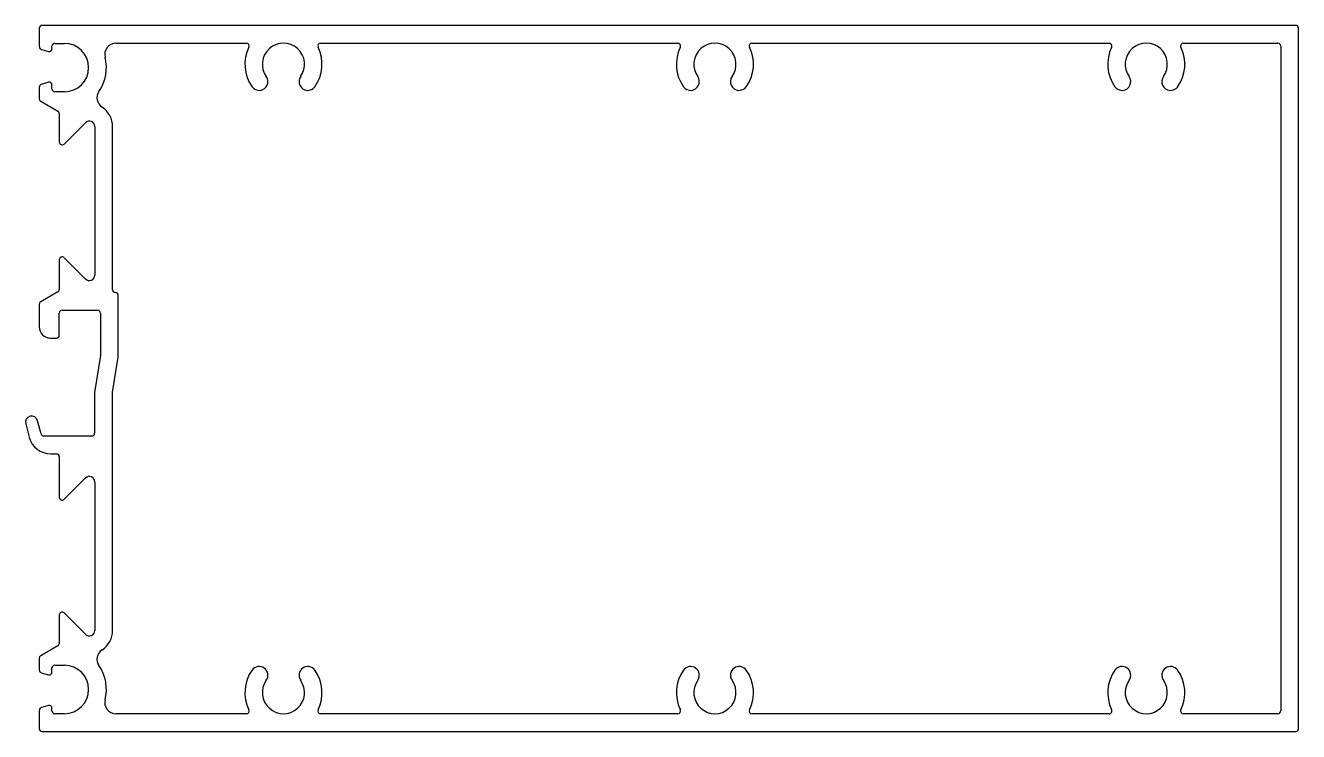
# Model space of a CAD drawing. Extents: x -53 to 61, y 3 to 67.
import ezdxf

# ---------------------------------------------------------------- set-up
doc = ezdxf.new("R2010")
doc.units = 0
doc.layers.add('-FRAME', color=152, linetype='CONTINUOUS')

msp = doc.modelspace()

# ---------------------------------------------------------------- linework, layer by layer
at = {"layer": '-FRAME', "color": 7}
for p, q in [((60.9, 66.52), (-51.9, 66.52)), ((-52.15, 66.27), (-52.15, 64.61)), ((61.15, 3.27), (61.15, 66.27)), ((-51.96, 64.37), (-51.33, 64.18)), ((-51.01, 64.43), (-51.01, 64.66)), ((-50.76, 64.91), (-49.89, 64.91)), ((-45.26, 64.92), (-33.51, 64.92)), ((-26.84, 64.92), (5.29, 64.92)), ((11.97, 64.92), (44.1, 64.92)), ((50.79, 64.92), (59.3, 64.92)), ((59.55, 64.67), (59.55, 4.87)), ((-52.15, 60.98), (-52.15, 59.92)), ((-51.33, 61.41), (-51.97, 61.22)), ((-51.01, 60.81), (-51.01, 61.16)), ((-52.02, 59.71), (-50.47, 58.81)), ((-49.89, 60.56), (-50.76, 60.56)), ((-50.35, 58.6), (-50.35, 56.03)), ((-49.92, 55.85), (-48, 57.77)), ((-47.15, 57.42), (-47.15, 44.07)), ((-45.55, 42.75), (-45.55, 57.42)), ((-50.35, 45.46), (-50.35, 42.78)), ((-48, 43.71), (-49.92, 45.63)), ((-50.47, 42.56), (-52.02, 41.66)), ((-45.3, 42.5), (-45.3, 42.5)), ((-52.15, 41.45), (-52.15, 39.4)), ((-45.05, 36.73), (-45.05, 42.25)), ((-50.35, 38.65), (-50.35, 40.65)), ((-50.1, 40.9), (-46.9, 40.9)), ((-46.65, 40.65), (-46.65, 36.86)), ((-51.15, 38.4), (-50.6, 38.4)), ((-46.65, 36.82), (-47.17, 33.5)), ((-45.55, 33.54), (-45.05, 36.69)), ((-47.17, 33.46), (-47.17, 29.84)), ((-45.55, 12.11), (-45.55, 33.5)), ((-51.99, 29.78), (-52.31, 30.97)), ((-53.37, 30.69), (-53.05, 29.48)), ((-47.42, 29.59), (-51.75, 29.59)), ((-51.12, 27.99), (-50.6, 27.99)), ((-50.35, 27.74), (-50.35, 24.08)), ((-49.92, 23.9), (-48, 25.82)), ((-47.15, 25.46), (-47.15, 12.11)), ((-50.35, 13.5), (-50.35, 10.94)), ((-48, 11.76), (-49.92, 13.68)), ((-50.47, 10.72), (-52.02, 9.83)), ((-52.15, 9.61), (-52.15, 8.55)), ((-51.97, 8.31), (-51.33, 8.13)), ((-51.01, 8.37), (-51.01, 8.73)), ((-50.76, 8.98), (-49.89, 8.98)), ((-52.15, 4.92), (-52.15, 3.27)), ((-51.33, 5.35), (-51.96, 5.17)), ((-51.01, 4.87), (-51.01, 5.11)), ((-49.89, 4.62), (-50.76, 4.62)), ((-33.51, 4.62), (-45.26, 4.62)), ((5.3, 4.62), (-26.84, 4.62)), ((44.1, 4.62), (11.97, 4.62)), ((59.3, 4.62), (50.79, 4.62)), ((-51.9, 3.02), (60.9, 3.02))]:
    msp.add_line(p, q, dxfattribs=at)
for centre, radius, start, end in [((-51.9, 66.27), 0.25, 90, 180), ((60.9, 66.27), 0.25, 0, 90), ((-51.89, 64.61), 0.254, 180, 253.8557), ((-51.26, 64.43), 0.254, 253.8557, 360), ((-50.76, 64.66), 0.25, 90, 180), ((-49.89, 62.73), 2.18, 270, 90), ((-45.26, 63.92), 1, 90, 194.3164), ((-30.18, 63.02), 3.47, 153.6695, 215.5331), ((-33.51, 64.67), 0.25, 333.6694, 90), ((-30.18, 63.02), 1.9, 324.4669, 215.5331), ((-30.18, 63.02), 3.47, 324.4669, 26.3306), ((-26.84, 64.67), 0.25, 89.9999, 206.3305), ((8.64, 63.02), 3.47, 153.8673, 215.5331), ((5.29, 64.66), 0.258, 333.8673, 90), ((8.64, 63.02), 1.9, 324.4669, 215.5331), ((8.64, 63.02), 3.47, 324.4669, 26.3306), ((11.97, 64.67), 0.25, 90, 206.3305), ((47.45, 63.02), 3.47, 153.8673, 215.5331), ((44.1, 64.66), 0.258, 333.8673, 90), ((47.45, 63.02), 1.9, 324.4669, 215.5331), ((47.45, 63.02), 3.47, 324.4669, 26.3306), ((50.79, 64.67), 0.25, 90, 206.3305), ((59.3, 64.67), 0.25, 0, 90), ((-49.89, 62.73), 3.78, 325.3694, 14.3164), ((-32.36, 61.46), 0.785, 215.5331, 35.5331), ((-27.99, 61.46), 0.785, 144.4669, 324.4669), ((6.45, 61.46), 0.785, 215.5331, 35.5331), ((10.82, 61.46), 0.785, 144.4669, 324.4669), ((45.27, 61.46), 0.785, 215.5331, 35.5331), ((49.64, 61.46), 0.785, 144.4669, 324.4669), ((-51.9, 60.98), 0.25, 106.1443, 180), ((-51.26, 61.16), 0.254, 360, 106.1443), ((-50.76, 60.81), 0.25, 180, 270), ((-51.9, 59.92), 0.25, 180, 240), ((-45.96, 60.02), 1, 145.3694, 237.02), ((-50.6, 58.6), 0.25, 360, 60), ((-47.65, 57.42), 2.1, 360, 57.02), ((-47.65, 57.42), 0.5, 360, 135), ((-50.1, 56.03), 0.25, 180, 315), ((-50.1, 45.46), 0.25, 45, 180), ((-47.65, 44.07), 0.5, 225, 0), ((-50.6, 42.78), 0.25, 300, 360), ((-45.3, 42.75), 0.25, 180, 270), ((-45.3, 42.25), 0.25, 360, 90), ((-51.9, 41.45), 0.25, 120, 180), ((-50.1, 40.65), 0.25, 90, 180), ((-46.9, 40.65), 0.25, 360, 90), ((-51.15, 39.4), 1, 180, 270), ((-50.6, 38.65), 0.25, 270, 360), ((-46.9, 36.86), 0.25, 351.0998, 0), ((-45.3, 36.73), 0.25, 351.0998, 360), ((-46.92, 33.46), 0.25, 171.0998, 180), ((-45.3, 33.5), 0.25, 171.0998, 180), ((-52.84, 30.83), 0.553, 15, 195), ((-47.42, 29.84), 0.25, 270, 0), ((-51.12, 29.99), 2, 195, 270), ((-51.75, 29.84), 0.25, 195, 270), ((-50.6, 27.74), 0.25, 360, 90), ((-47.65, 25.46), 0.5, 360, 135), ((-50.1, 24.08), 0.25, 180, 315), ((-50.1, 13.5), 0.25, 45, 180), ((-47.65, 12.11), 0.5, 225, 0), ((-47.65, 12.11), 2.1, 302.98, 0), ((-50.6, 10.94), 0.25, 300, 0), ((-45.96, 9.51), 1, 122.98, 214.6306), ((-51.9, 9.61), 0.25, 120, 180), ((-51.9, 8.55), 0.25, 180, 253.8557), ((-51.26, 8.37), 0.254, 253.8557, 360), ((-50.76, 8.73), 0.25, 90, 180), ((-49.89, 6.8), 2.18, 270, 90), ((-49.89, 6.8), 3.78, 345.6836, 34.6306), ((-30.18, 6.52), 3.47, 144.4669, 206.3305), ((-32.36, 8.08), 0.785, 324.4669, 144.4669), ((-27.99, 8.08), 0.785, 35.5331, 215.5331), ((-30.18, 6.52), 3.47, 333.6694, 35.5331), ((8.64, 6.52), 3.47, 144.4669, 206.3305), ((6.45, 8.08), 0.785, 324.4669, 144.4669), ((10.82, 8.08), 0.785, 35.5331, 215.5331), ((8.64, 6.52), 3.47, 333.6694, 35.5331), ((47.45, 6.52), 3.47, 144.4669, 206.1327), ((45.27, 8.08), 0.785, 324.4669, 144.4669), ((49.64, 8.08), 0.785, 35.5331, 215.5331), ((47.45, 6.52), 3.47, 333.6694, 35.5331), ((-30.18, 6.52), 1.9, 144.4669, 35.5331), ((8.64, 6.52), 1.9, 144.4669, 35.5331), ((47.45, 6.52), 1.9, 144.4669, 35.5331), ((-45.26, 5.62), 1, 165.6836, 270), ((-51.89, 4.92), 0.254, 106.1443, 180), ((-51.26, 5.11), 0.254, 0, 106.1443), ((-50.76, 4.87), 0.25, 180, 270), ((-33.51, 4.87), 0.25, 270, 26.3306), ((-26.84, 4.87), 0.25, 153.6695, 270.0001), ((5.3, 4.87), 0.25, 270, 26.3305), ((11.97, 4.87), 0.25, 153.6694, 270), ((44.1, 4.87), 0.258, 270, 26.1327), ((50.79, 4.87), 0.25, 153.6694, 270), ((59.3, 4.87), 0.25, 270, 360), ((-51.9, 3.27), 0.25, 180, 270), ((60.9, 3.27), 0.25, 270, 0)]:
    msp.add_arc(centre, radius, start, end, dxfattribs=at)

doc.saveas('drawing.dxf')
